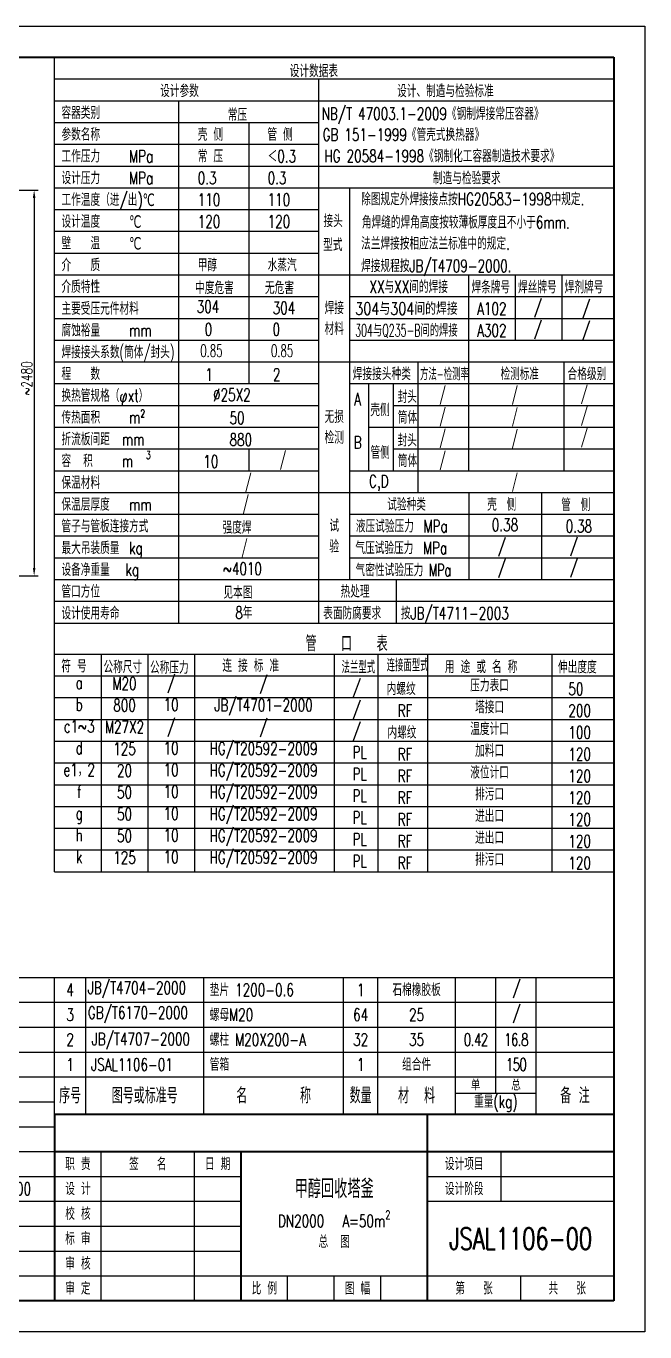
# Model space of a CAD drawing. Header units: millimetres. Extents: x -721 to -127, y -2839 to -2419.
# Drawn here: x -325.9 to -126.7, y -2839.3 to -2419.3 of the extents above; entities that cross this region are included whole.
import ezdxf
from ezdxf.enums import TextEntityAlignment as Align

# ---------------------------------------------------------------- set-up
doc = ezdxf.new("R2010")
doc.units = ezdxf.units.MM
doc.layers.add('外壳线', color=1, linetype='Continuous', lineweight=40)
doc.layers.add('尺寸线', color=2, linetype='Continuous', lineweight=25)
doc.styles.get("Standard").update_dxf_attribs({"font": 'romans.shx', "width": 0.707, "height": 3.5, "bigfont": 'hzfs.shx'})
doc.styles.add('文字', font='romans.shx', dxfattribs={"width": 0.707, "height": 4, "bigfont": 'hzfs.shx'})
doc.dimstyles.new('ISO-25', dxfattribs={"dimtxt": 2.5, "dimasz": 2.5, "dimexe": 1.25, "dimexo": 0.625, "dimtad": 1, "dimtxsty": 'Standard', "dimcen": 2.5, "dimadec": 0, "dimazin": 0, "dimtfac": 1, "dimtmove": 0, "dimatfit": 3, "dimfxl": 1, "dimarcsym": 0})

# ---------------------------------------------------------------- blocks, each defined once
blk = doc.blocks.new('*D478')
at = {"layer": 'Defpoints', "color": 0}
for p in [(-383.5, -2472.06), (-383.5, -2596.06), (-323.28, -2596.06)]:
    blk.add_point(p, dxfattribs=at)
at = {"layer": '尺寸线', "color": 0, "lineweight": -2}
for p, q in [((-382.88, -2472.06), (-322.03, -2472.06)), ((-323.28, -2474.56), (-323.28, -2593.56)), ((-382.88, -2596.06), (-322.03, -2596.06))]:
    blk.add_line(p, q, dxfattribs=at)
at = {"layer": '尺寸线', "color": 0}
for points in [[(-323.69, -2474.56), (-322.86, -2474.56), (-323.28, -2472.06)], [(-323.69, -2593.56), (-322.86, -2593.56), (-323.28, -2596.06)]]:
    blk.add_solid(points, dxfattribs=at)
at = {"layer": '尺寸线', "color": 0, "insert": (-325.65, -2532.58), "char_height": 3.5, "attachment_point": 5, "rotation": 90}
blk.add_mtext('~2480', dxfattribs=at)

msp = doc.modelspace()

# ---------------------------------------------------------------- linework, layer by layer
at = {"layer": '外壳线'}
for p, q in [((-695.688, -2429.271), (-136.688, -2429.271)), ((-136.688, -2429.271), (-136.688, -2829.271)), ((-126.687, -2628.468), (-126.687, -2628.471)), ((-316.688, -2769.271), (-316.685, -2829.271)), ((-316.688, -2769.271), (-136.688, -2769.271)), ((-196.695, -2829.271), (-196.695, -2769.27)), ((-316.685, -2781.271), (-136.701, -2781.271)), ((-256.69, -2829.271), (-256.69, -2781.271)), ((-136.688, -2829.271), (-695.688, -2829.271))]:
    msp.add_line(p, q, dxfattribs=at)
at = {"layer": '尺寸线'}
for p, q in [((-720.688, -2419.271), (-126.688, -2419.271)), ((-126.688, -2419.271), (-126.688, -2839.271)), ((-316.687, -2691.271), (-316.681, -2429.271)), ((-316.688, -2436.271), (-136.688, -2436.271)), ((-231.688, -2611.271), (-231.688, -2436.271)), ((-316.688, -2443.271), (-136.688, -2443.271)), ((-276.688, -2611.271), (-276.688, -2443.271)), ((-316.688, -2450.271), (-231.688, -2450.271)), ((-254.188, -2450.271), (-254.188, -2534.271)), ((-316.688, -2457.271), (-231.688, -2457.271)), ((-316.688, -2464.271), (-136.688, -2464.271)), ((-316.688, -2464.271), (-231.688, -2464.271)), ((-316.688, -2471.271), (-136.688, -2471.271)), ((-221.688, -2597.271), (-221.688, -2471.271)), ((-316.688, -2478.271), (-231.688, -2478.271)), ((-316.688, -2485.271), (-231.688, -2485.271)), ((-316.688, -2492.271), (-231.688, -2492.271)), ((-316.688, -2499.271), (-231.688, -2499.271)), ((-316.688, -2499.271), (-231.688, -2499.271)), ((-231.688, -2499.271), (-136.688, -2499.271)), ((-183.325, -2562.271), (-183.325, -2499.271)), ((-168.325, -2520.271), (-168.325, -2499.271)), ((-153.325, -2520.271), (-153.325, -2499.271)), ((-316.688, -2506.271), (-231.688, -2506.271)), ((-221.688, -2506.271), (-136.688, -2506.271)), ((-316.688, -2513.271), (-231.688, -2513.271)), ((-221.688, -2513.271), (-136.688, -2513.271)), ((-316.688, -2520.271), (-231.688, -2520.271)), ((-221.688, -2520.271), (-136.688, -2520.271)), ((-316.688, -2527.271), (-231.688, -2527.271)), ((-231.688, -2527.271), (-136.688, -2527.271)), ((-199.688, -2569.271), (-199.688, -2527.271)), ((-152.688, -2562.271), (-152.688, -2527.271)), ((-316.688, -2534.271), (-231.688, -2534.271)), ((-316.688, -2534.271), (-231.688, -2534.271)), ((-221.688, -2534.271), (-136.688, -2534.271)), ((-215.688, -2534.271), (-215.688, -2562.271)), ((-207.688, -2534.271), (-207.688, -2562.271)), ((-316.688, -2541.271), (-231.688, -2541.271)), ((-207.688, -2541.271), (-136.688, -2541.271)), ((-316.688, -2548.271), (-231.688, -2548.271)), ((-215.688, -2548.271), (-136.688, -2548.271)), ((-316.688, -2555.271), (-231.688, -2555.271)), ((-254.188, -2555.271), (-254.188, -2562.271)), ((-207.688, -2555.271), (-136.688, -2555.271)), ((-316.688, -2562.271), (-231.688, -2562.271)), ((-316.688, -2562.271), (-231.688, -2562.271)), ((-221.688, -2562.271), (-136.688, -2562.271)), ((-316.688, -2569.271), (-231.688, -2569.271)), ((-231.688, -2569.271), (-136.688, -2569.271)), ((-183.325, -2569.271), (-183.325, -2597.271)), ((-160.007, -2569.271), (-160.007, -2597.271)), ((-316.688, -2576.271), (-231.688, -2576.271)), ((-221.688, -2576.271), (-136.688, -2576.271)), ((-316.688, -2583.271), (-231.688, -2583.271)), ((-221.688, -2583.271), (-136.688, -2583.271)), ((-316.688, -2590.271), (-231.688, -2590.271)), ((-221.688, -2590.271), (-136.688, -2590.271)), ((-316.688, -2597.271), (-136.688, -2597.271)), ((-206.688, -2611.271), (-206.688, -2597.271)), ((-316.688, -2604.271), (-136.688, -2604.271)), ((-316.688, -2611.271), (-136.688, -2611.271)), ((-316.687, -2611.271), (-136.687, -2611.271)), ((-316.687, -2611.271), (-136.687, -2611.271)), ((-316.687, -2621.271), (-136.687, -2621.271)), ((-316.687, -2621.271), (-136.687, -2621.271)), ((-316.687, -2621.271), (-136.687, -2621.271)), ((-301.687, -2621.271), (-301.687, -2691.271)), ((-301.687, -2621.271), (-301.687, -2691.271)), ((-301.687, -2621.271), (-301.687, -2691.271)), ((-286.687, -2621.271), (-286.687, -2691.271)), ((-271.687, -2621.271), (-271.687, -2691.271)), ((-271.687, -2621.271), (-271.687, -2691.271)), ((-226.687, -2621.271), (-226.687, -2691.271)), ((-212.681, -2621.271), (-212.681, -2691.271)), ((-196.687, -2621.271), (-196.687, -2691.271)), ((-156.687, -2621.271), (-156.687, -2691.271)), ((-156.687, -2621.271), (-156.687, -2691.271)), ((-316.687, -2628.271), (-136.687, -2628.271)), ((-316.687, -2635.271), (-136.687, -2635.271)), ((-316.687, -2642.271), (-136.687, -2642.271)), ((-316.687, -2649.271), (-136.687, -2649.271)), ((-316.687, -2656.271), (-136.687, -2656.271)), ((-316.687, -2663.271), (-136.687, -2663.271)), ((-316.687, -2670.271), (-136.687, -2670.271)), ((-316.687, -2677.271), (-136.687, -2677.271)), ((-316.687, -2684.271), (-136.687, -2684.271)), ((-316.687, -2691.271), (-136.687, -2691.271)), ((-496.681, -2725.271), (-316.685, -2725.271)), ((-496.681, -2725.271), (-316.685, -2725.271)), ((-316.685, -2725.271), (-136.689, -2725.271)), ((-316.682, -2769.271), (-316.682, -2725.271)), ((-306.682, -2769.271), (-306.682, -2725.271)), ((-268.682, -2769.271), (-268.682, -2725.271)), ((-223.682, -2769.271), (-223.682, -2725.271)), ((-212.682, -2769.271), (-212.682, -2725.271)), ((-187.682, -2769.271), (-187.682, -2725.271)), ((-174.682, -2762.475), (-174.682, -2725.271)), ((-161.682, -2769.271), (-161.682, -2725.271)), ((-496.681, -2733.271), (-316.685, -2733.271)), ((-316.685, -2733.271), (-136.689, -2733.271)), ((-496.681, -2741.271), (-316.685, -2741.271)), ((-316.685, -2741.271), (-136.689, -2741.271)), ((-496.681, -2749.271), (-316.685, -2749.271)), ((-316.685, -2749.271), (-136.689, -2749.271)), ((-316.685, -2749.271), (-136.689, -2749.271)), ((-496.681, -2757.271), (-316.685, -2757.271)), ((-316.685, -2757.271), (-136.689, -2757.271)), ((-187.686, -2762.475), (-161.686, -2762.475)), ((-496.681, -2765.271), (-316.685, -2765.271)), ((-316.688, -2769.271), (-136.688, -2769.271)), ((-316.688, -2769.271), (-136.688, -2769.271)), ((-316.688, -2769.271), (-136.688, -2769.271)), ((-316.688, -2769.271), (-136.688, -2769.271)), ((-316.685, -2769.271), (-136.701, -2769.271)), ((-496.681, -2773.271), (-316.685, -2773.271)), ((-496.681, -2781.271), (-316.685, -2781.271)), ((-301.686, -2829.271), (-301.686, -2781.271)), ((-271.689, -2829.271), (-271.689, -2781.271)), ((-172.986, -2797.268), (-172.986, -2781.271)), ((-496.681, -2789.271), (-316.685, -2789.271)), ((-316.685, -2789.271), (-256.69, -2789.271)), ((-196.695, -2789.271), (-136.701, -2789.271)), ((-496.681, -2797.271), (-316.685, -2797.271)), ((-316.685, -2797.271), (-256.69, -2797.271)), ((-196.695, -2797.271), (-136.701, -2797.271)), ((-496.681, -2805.271), (-316.685, -2805.271)), ((-316.685, -2805.271), (-256.69, -2805.271)), ((-496.681, -2813.271), (-316.685, -2813.271)), ((-496.681, -2813.271), (-316.685, -2813.271)), ((-316.685, -2813.271), (-256.69, -2813.271)), ((-496.681, -2821.271), (-316.685, -2821.271)), ((-316.685, -2821.271), (-136.701, -2821.271)), ((-241.691, -2829.271), (-241.691, -2821.271)), ((-226.693, -2829.271), (-226.693, -2821.271)), ((-211.694, -2829.271), (-211.694, -2821.271)), ((-166.698, -2821.271), (-166.698, -2829.271)), ((-126.688, -2839.271), (-720.688, -2839.271))]:
    msp.add_line(p, q, dxfattribs=at)

# ---------------------------------------------------------------- texts
at = {"layer": '尺寸线', "style": '文字'}
for s, height, width, p in [('设计数据表', 4, 0.707, (-241.014, -2435.711)), ('设计参数', 4, 0.707, (-282.716, -2442.123)), ('设计、制造与检验标准', 4, 0.707, (-206.452, -2442.141)), ('容器类别', 4, 0.707, (-314.484, -2449.123)), ('常压', 4, 0.707, (-260.958, -2449.806)), ('NB/T 47003.1-2009《钢制焊接常压容器》', 4, 0.707, (-230.764, -2449.445)), ('参数名称', 4, 0.707, (-314.484, -2456.123)), ('壳 侧', 4, 0.707, (-270.624, -2456.123)), ('管 侧', 4, 0.707, (-248.183, -2456.123)), ('GB 151-1999《管壳式换热器》', 4, 0.707, (-230.443, -2456.195)), ('工作压力\u3000\u3000\u3000MPa', 4, 0.707, (-314.484, -2463.123)), ('常 压', 4, 0.707, (-270.624, -2463.123)), ('＜0.3 ', 4, 0.707, (-248.124, -2463.123)), ('HG 20584-1998《钢制化工容器制造技术要求》', 4, 0.707, (-229.868, -2463.054)), ('设计压力\u3000\u3000\u3000MPa', 4, 0.707, (-314.484, -2470.123)), ('0.3', 4, 0.707, (-270.624, -2470.123)), ('0.3', 4, 0.707, (-248.124, -2470.123)), ('制造与检验要求', 4, 0.707, (-194.911, -2470.141)), ('工作温度（进/出)℃', 4, 0.707, (-314.484, -2477.123)), ('110', 4, 0.707, (-270.624, -2477.123)), ('110', 4, 0.707, (-248.124, -2477.123)), ('除图规定外焊接接点按HG20583-1998中规定.', 4, 0.707, (-218.035, -2476.916)), ('设计温度\u3000\u3000\u3000℃', 4, 0.707, (-314.484, -2484.123)), ('120', 4, 0.707, (-270.624, -2484.123)), ('120', 4, 0.707, (-248.124, -2484.123)), ('接头', 4, 0.707, (-230.146, -2483.938)), ('角焊缝的焊角高度按较薄板厚度且不小于6mm.', 4, 0.707, (-217.794, -2484.382)), ('壁\u3000\u3000温\u3000\u3000\u3000℃', 4, 0.707, (-314.484, -2491.123)), ('型式', 4, 0.707, (-230.244, -2491.634)), ('法兰焊接按相应法兰标准中的规定.', 4, 0.707, (-218.035, -2491.182)), ('介\u3000\u3000质', 4, 0.707, (-314.484, -2498.123)), ('甲醇', 4, 0.707, (-270.624, -2498.123)), ('水蒸汽', 4, 0.707, (-248.124, -2498.123)), ('焊接规程按JB/T4709-2000.', 4, 0.707, (-218.035, -2498.402)), ('介质特性', 4, 0.707, (-314.484, -2505.123)), ('中度危害', 4, 0.707, (-271.476, -2505.462)), ('无危害', 4, 0.707, (-248.976, -2505.462)), ('XX与XX间的焊接', 4, 0.707, (-215.342, -2505.123)), ('焊条牌号', 4, 0.707, (-182.523, -2505.231)), ('焊丝牌号', 4, 0.707, (-167.523, -2505.231)), ('焊剂牌号', 4, 0.707, (-152.523, -2505.231)), ('/', 4, 0.707, (-162.479, -2511.632)), ('/', 4, 0.707, (-146.926, -2511.829)), ('主要受压元件材料', 4, 0.707, (-314.484, -2512.123)), ('304', 4, 0.707, (-270.957, -2511.497)), ('A102', 4, 0.707, (-180.675, -2512.181)), ('腐蚀裕量\u3000\u3000\u3000mm', 4, 0.707, (-314.484, -2519.123)), ('0', 4, 0.707, (-268.375, -2518.818)), ('0', 4, 0.707, (-246.539, -2518.818)), ('A302', 4, 0.707, (-180.675, -2519.181)), ('/', 4, 0.707, (-162.479, -2518.632)), ('/', 4, 0.707, (-146.926, -2518.829)), ('焊接接头系数(筒体/封头)', 4, 0.6, (-314.484, -2526.123)), ('0.85', 4, 0.6, (-269.815, -2525.687)), ('0.85', 4, 0.6, (-247.07, -2525.687)), ('程\u3000\u3000数', 4, 0.707, (-314.484, -2533.123)), ('1', 4, 0.707, (-268.207, -2533.36)), ('2', 4, 0.707, (-246.407, -2533.36)), ('焊接接头种类', 4, 0.65, (-220.732, -2533.123)), ('方法-检测率 ', 4, 0.5, (-199.074, -2533.189)), ('检测标准', 4, 0.7, (-173.13, -2533.142)), ('合格级别 ', 4, 0.6, (-151.58, -2533.142)), ('换热管规格（φxt）', 4, 0.707, (-314.484, -2540.123)), ('%%C25X2 ', 4, 0.707, (-265.69, -2539.859)), ('封头', 4, 0.6, (-206.304, -2540.496)), ('/', 4, 0.5, (-192.711, -2539.617)), ('/', 4, 0.5, (-169.526, -2539.667)), ('/', 4, 0.6, (-147.301, -2539.39)), ('A', 4, 0.707, (-220.299, -2541.271)), ('壳侧', 4, 0.6, (-215.082, -2544.737)), ('传热面积\u3000\u3000\u3000m²', 4, 0.707, (-314.477, -2547.123)), ('50', 4, 0.707, (-260.397, -2547.3)), ('筒体', 4, 0.6, (-206.233, -2547.123)), ('/', 4, 0.5, (-192.711, -2546.617)), ('/', 4, 0.5, (-169.526, -2546.667)), ('/', 4, 0.6, (-147.301, -2546.39)), ('/', 4, 0.5, (-192.711, -2553.617)), ('/', 4, 0.5, (-169.526, -2553.667)), ('/', 4, 0.6, (-147.301, -2553.39)), ('折流板间距  mm', 4, 0.707, (-314.47, -2554.123)), ('880', 4, 0.707, (-260.397, -2554.3)), ('B', 4, 0.707, (-220.422, -2555.175)), ('封头', 4, 0.6, (-206.304, -2554.496)), ('容  积\u3000\u3000\u3000m', 4, 0.707, (-314.484, -2561.123)), ('3', 2.5, 0.707, (-287.263, -2558.512)), ('10', 4, 0.707, (-268.825, -2561.3)), ('/', 4, 0.5, (-244.132, -2560.565)), ('管侧', 4, 0.6, (-215.006, -2558.417)), ('筒体', 4, 0.6, (-206.233, -2561.123)), ('/', 4, 0.5, (-192.711, -2560.617)), ('保温材料', 4, 0.707, (-314.484, -2568.123)), ('/', 4, 0.5, (-255.285, -2567.728)), ('C,D', 4, 0.707, (-215.509, -2567.655)), ('/', 4, 0.5, (-169.526, -2567.667)), ('/', 4, 0.5, (-256.081, -2574.663)), ('保温层厚度\u3000\u3000mm', 4, 0.707, (-314.491, -2575.123)), ('试验种类', 4, 0.707, (-209.633, -2575.123)), ('壳\u3000侧', 4, 0.707, (-177.442, -2575.123)), ('管\u3000侧', 4, 0.707, (-153.592, -2575.245)), ('管子与管板连接方式', 4, 0.707, (-314.491, -2582.123)), ('强度焊 ', 4, 0.707, (-262.641, -2582.539)), ('液压试验压力\u3000MPa', 4, 0.707, (-219.732, -2582.123)), ('0.38', 4, 0.707, (-175.963, -2581.691)), ('0.38', 4, 0.707, (-152.186, -2582.123)), ('最大吊装质量\u3000kg', 4, 0.707, (-314.491, -2589.123)), ('/', 4, 0.5, (-256.516, -2588.799)), ('气压试验压力\u3000MPa', 4, 0.707, (-219.889, -2589.123)), ('/', 4, 0.707, (-174.063, -2588.54)), ('/', 4, 0.707, (-150.863, -2588.442)), ('/', 4, 0.707, (-174.063, -2595.43)), ('/', 4, 0.707, (-150.863, -2595.31)), ('设备净重量\u3000 kg', 4, 0.707, (-314.491, -2596.123)), ('~4010', 4, 0.7, (-262.467, -2595.799)), ('气密性试验压力 MPa ', 4, 0.65, (-219.836, -2596.233)), ('管口方位', 4, 0.707, (-314.491, -2603.123)), ('见本图 ', 4, 0.707, (-262.36, -2603.451)), ('热处理', 4, 0.707, (-224.64, -2603.123)), ('设计使用寿命', 4, 0.707, (-314.491, -2610.123)), ('8年', 4, 0.707, (-258.541, -2609.915)), ('表面防腐要求', 4, 0.707, (-230.239, -2610.123)), ('按JB/T4711-2003', 4, 0.707, (-205.239, -2610.123)), ('管   口   表 ', 5, 0.707, (-235.923, -2620.377)), ('符 号', 4, 0.707, (-314.53, -2627.165)), ('公称尺寸', 4, 0.707, (-300.963, -2627.398)), ('公称压力', 4, 0.707, (-285.989, -2627.594)), ('连 接 标 准', 4, 0.707, (-262.685, -2626.966)), ('法兰型式', 4, 0.5, (-224.317, -2627.468)), ('连接面型式', 4, 0.5, (-209.807, -2626.829)), ('用 途 或 名 称', 4, 0.707, (-191.057, -2627.366)), ('伸出度度', 4, 0.707, (-154.655, -2627.461)), ('/', 4, 0.707, (-220.799, -2633.829)), ('内螺纹', 4, 0.707, (-209.794, -2634.468)), ('50', 4, 0.707, (-151.329, -2634.461)), ('/', 4, 0.707, (-220.799, -2640.829)), ('RF', 4, 0.707, (-206.264, -2641.468)), ('200', 4, 0.707, (-151.329, -2641.461)), ('/', 4, 0.707, (-220.799, -2647.829)), ('内螺纹', 4, 0.707, (-209.55, -2648.468)), ('100', 4, 0.707, (-151.329, -2648.461)), ('PL', 4, 0.707, (-220.799, -2654.829)), ('RF', 4, 0.707, (-206.264, -2655.468)), ('120', 4, 0.707, (-151.329, -2655.461)), ('PL', 4, 0.707, (-220.799, -2661.829)), ('RF', 4, 0.707, (-206.264, -2662.468)), ('120', 4, 0.707, (-151.329, -2662.461)), ('PL', 4, 0.707, (-220.799, -2668.829)), ('RF', 4, 0.707, (-206.264, -2669.468)), ('120', 4, 0.707, (-151.329, -2669.461)), ('PL', 4, 0.707, (-220.799, -2675.829)), ('RF', 4, 0.707, (-206.264, -2676.468)), ('120', 4, 0.707, (-151.329, -2676.461)), ('PL', 4, 0.707, (-220.799, -2682.829)), ('RF', 4, 0.707, (-206.264, -2683.468)), ('120', 4, 0.707, (-151.329, -2683.461)), ('PL', 4, 0.707, (-220.799, -2689.829)), ('RF', 4, 0.707, (-206.264, -2690.468)), ('120', 4, 0.707, (-151.329, -2690.461))]:
    msp.add_text(s, height=height, dxfattribs=dict(at, width=width)).set_placement(p)
at = {"layer": '尺寸线', "ltscale": 10, "style": '文字', "width": 0.707}
for s, p in [('M20', (-294.187, -2633.926)), ('/', (-279.187, -2633.719)), ('/', (-249.427, -2633.861)), ('压力表口', (-176.687, -2634.521)), ('a', (-308.771, -2633.678)), ('b', (-308.771, -2640.678)), ('800', (-294.187, -2640.926)), ('10', (-279.187, -2640.719)), ('JB/T4701-2000', (-249.427, -2640.861)), ('塔接口', (-176.687, -2641.521)), ('/', (-279.187, -2647.719)), ('c1~3', (-308.771, -2647.678)), ('M27X2', (-294.187, -2647.926)), ('/', (-249.427, -2647.861)), ('温度计口', (-176.687, -2648.521)), ('d', (-308.771, -2654.678)), ('125', (-294.187, -2654.926)), ('10', (-279.187, -2654.719)), ('HG/T20592-2009', (-249.427, -2654.861)), ('加料口', (-176.687, -2655.521)), ('e1，2', (-308.771, -2661.678)), ('20', (-294.187, -2661.926)), ('10', (-279.187, -2661.719)), ('HG/T20592-2009', (-249.427, -2661.861)), ('液位计口', (-176.687, -2662.521)), ('f', (-308.771, -2668.678)), ('50', (-294.187, -2668.926)), ('10', (-279.187, -2668.719)), ('HG/T20592-2009', (-249.427, -2668.861)), ('排污口', (-176.687, -2669.521)), ('50', (-294.187, -2675.926)), ('10', (-279.187, -2675.719)), ('HG/T20592-2009', (-249.427, -2675.861)), ('进出口', (-176.687, -2676.521)), ('g', (-308.771, -2675.678)), ('h', (-308.771, -2682.678)), ('50', (-294.187, -2682.926)), ('10', (-279.187, -2682.719)), ('HG/T20592-2009', (-249.427, -2682.861)), ('进出口', (-176.687, -2683.521)), ('k', (-308.771, -2689.678)), ('125', (-294.187, -2689.926)), ('10', (-279.187, -2689.719)), ('HG/T20592-2009', (-249.427, -2689.861)), ('排污口', (-176.687, -2690.521))]:
    msp.add_text(s, height=4, dxfattribs=at).set_placement(p, align=Align.BOTTOM_CENTER)
at = {"layer": '尺寸线', "style": '文字'}
for s, insert, char_height, width, attachment_point in [('30{\\T0.8;4}', (-243.047, -2509.924), 4, 4.973799150320701e-14, 5), ('焊接\\P材料', (-226.688, -2513.271), 4, 10, 5), ('无损\\P检测', (-226.688, -2548.271), 4, 10, 5), ('试\\P验', (-226.688, -2583.271), 4, 10, 5), ('4', (-311.694, -2729.265), 4, 10, 5), (' JB/T4704-2000', (-307.934, -2729.271), 4, 38, 4), (' 垫片 {\\Fromans,hz|c134;1200-0.6}', (-268.682, -2729.271), 4, 45, 4), ('1', (-218.182, -2729.271), 4, 11, 5), ('石棉橡胶板', (-200.182, -2729.271), 4, 25, 5), ('{\\T0.9;/}', (-168.182, -2729.27), 4, 13, 5), (' GB/T6170-2000', (-307.934, -2737.271), 4, 38, 4), ('{\\T0.9;/}', (-168.182, -2737.27), 4, 13, 5), ('3', (-311.687, -2737.271), 4, 10, 5), (' 螺母M20', (-268.682, -2737.271), 4, 45, 4), ('64', (-218.182, -2737.271), 4, 11, 5), ('25', (-200.182, -2737.271), 4, 25, 5), (' JB/T4707-2000', (-306.682, -2745.747), 4, 37.99939, 4), ('2', (-311.687, -2745.271), 4, 10, 5), (' 螺柱 M20X200-A', (-268.682, -2745.271), 4, 45, 4), ('32', (-218.182, -2745.271), 4, 11, 5), ('35', (-200.182, -2745.271), 4, 25, 5), ('{\\T0.9;0.42}', (-181.182, -2745.271), 4, 13, 5), ('{\\T0.9;16.8}', (-168.182, -2745.271), 4, 13, 5), (' 管箱', (-268.682, -2753.271), 4, 45, 4), ('组合件', (-200.193, -2753.27), 4, 25.02199, 5), ('1', (-311.687, -2753.271), 4, 10, 5), ('{\\T0.9; }JSAL1106-01', (-306.682, -2753.286), 4, 37.99939, 4), ('1', (-218.182, -2753.271), 4, 11, 5), ('{\\T0.9;150}', (-168.182, -2753.27), 4, 13, 5), ('序号', (-311.685, -2763.265), 5, 10, 5), ('图号或标准号', (-287.685, -2763.271), 5, 37.99939, 5), ('名       称', (-246.186, -2763.271), 5, 45, 5), ('数量', (-218.186, -2763.271), 5, 11, 5), ('材  料', (-200.186, -2763.271), 5, 25, 5), ('重量(kg)', (-174.686, -2765.873), 4, 26, 5), ('备 注', (-149.187, -2763.271), 5, 24.99694, 5), ('职 责', (-309.185, -2785.271), 4, 14.99868, 5), ('签   名', (-286.687, -2785.271), 4, 29.99735, 5), ('日 期', (-264.189, -2785.271), 4, 14.99868, 5), ('设计项目', (-184.84, -2785.27), 4, 23.70953, 5), ('\\pt45.5; H=2500', (-341.714, -2793.271), 4, 24.99694, 4), ('设 计', (-309.185, -2793.271), 4, 14.99868, 5), ('\\A1;甲醇回收塔釜\\P{\\H0.6667x;DN2000   A=50m\\H0.7x;\\S2^ ;\\H1.429x;\\P总  图}', (-226.693, -2801.271), 6, 59.9947, 5), ('设计阶段', (-184.84, -2793.269), 4, 23.70953, 5), ('校 核', (-309.185, -2801.271), 4, 14.99868, 5), ('标 审', (-309.185, -2809.271), 4, 14.99868, 5), ('审 核', (-309.185, -2817.271), 4, 14.99868, 5), ('审 定', (-309.185, -2825.271), 4, 14.99868, 5), ('比 例', (-249.191, -2825.271), 4, 14.99868, 5), ('图 幅', (-219.193, -2825.271), 4, 14.99868, 5), ('第   张', (-181.697, -2825.271), 4, 29.99735, 5), ('共   张', (-151.693, -2825.271), 4, 30.00958, 5)]:
    msp.add_mtext(s, dxfattribs=dict(at, insert=insert, char_height=char_height, width=width, attachment_point=attachment_point))
at = {"layer": '尺寸线', "attachment_point": 5}
for s, insert, char_height, width in [('单', (-181.186, -2759.873), 3.5, 13), ('总', (-168.186, -2759.873), 3.5, 13), ('JSAL1106-00', (-166.698, -2809.271), 7, 59.9947)]:
    msp.add_mtext(s, dxfattribs=dict(at, insert=insert, char_height=char_height, width=width))
at = {"layer": '尺寸线', "style": '文字'}
for tag, width, p, p2 in [('304与304间的焊接', 0.690454, (-219.934, -2512.136), (-186.952, -2512.136)), ('304与Q235-B间的焊接', 0.541473, (-219.934, -2519.136), (-186.952, -2519.136))]:
    msp.add_attdef(tag, text='', height=4, dxfattribs=dict(at, width=width)).set_placement(p, p2, align=Align.FIT)

# ---------------------------------------------------------------- dimensions: what is measured, and where the dimension line sits
at = {"layer": '尺寸线'}
dim = msp.add_linear_dim(base=(-323.275, -2596.058), p1=(-383.5, -2472.058), p2=(-383.5, -2596.058), angle=90, text='~2480', dimstyle='ISO-25', dxfattribs=at)
dim.commit()
dim.dimension.update_dxf_attribs({"geometry": '*D478', "text_midpoint": (-323.275, -2532.583), "dimtype": 160})

doc.saveas('drawing.dxf')
